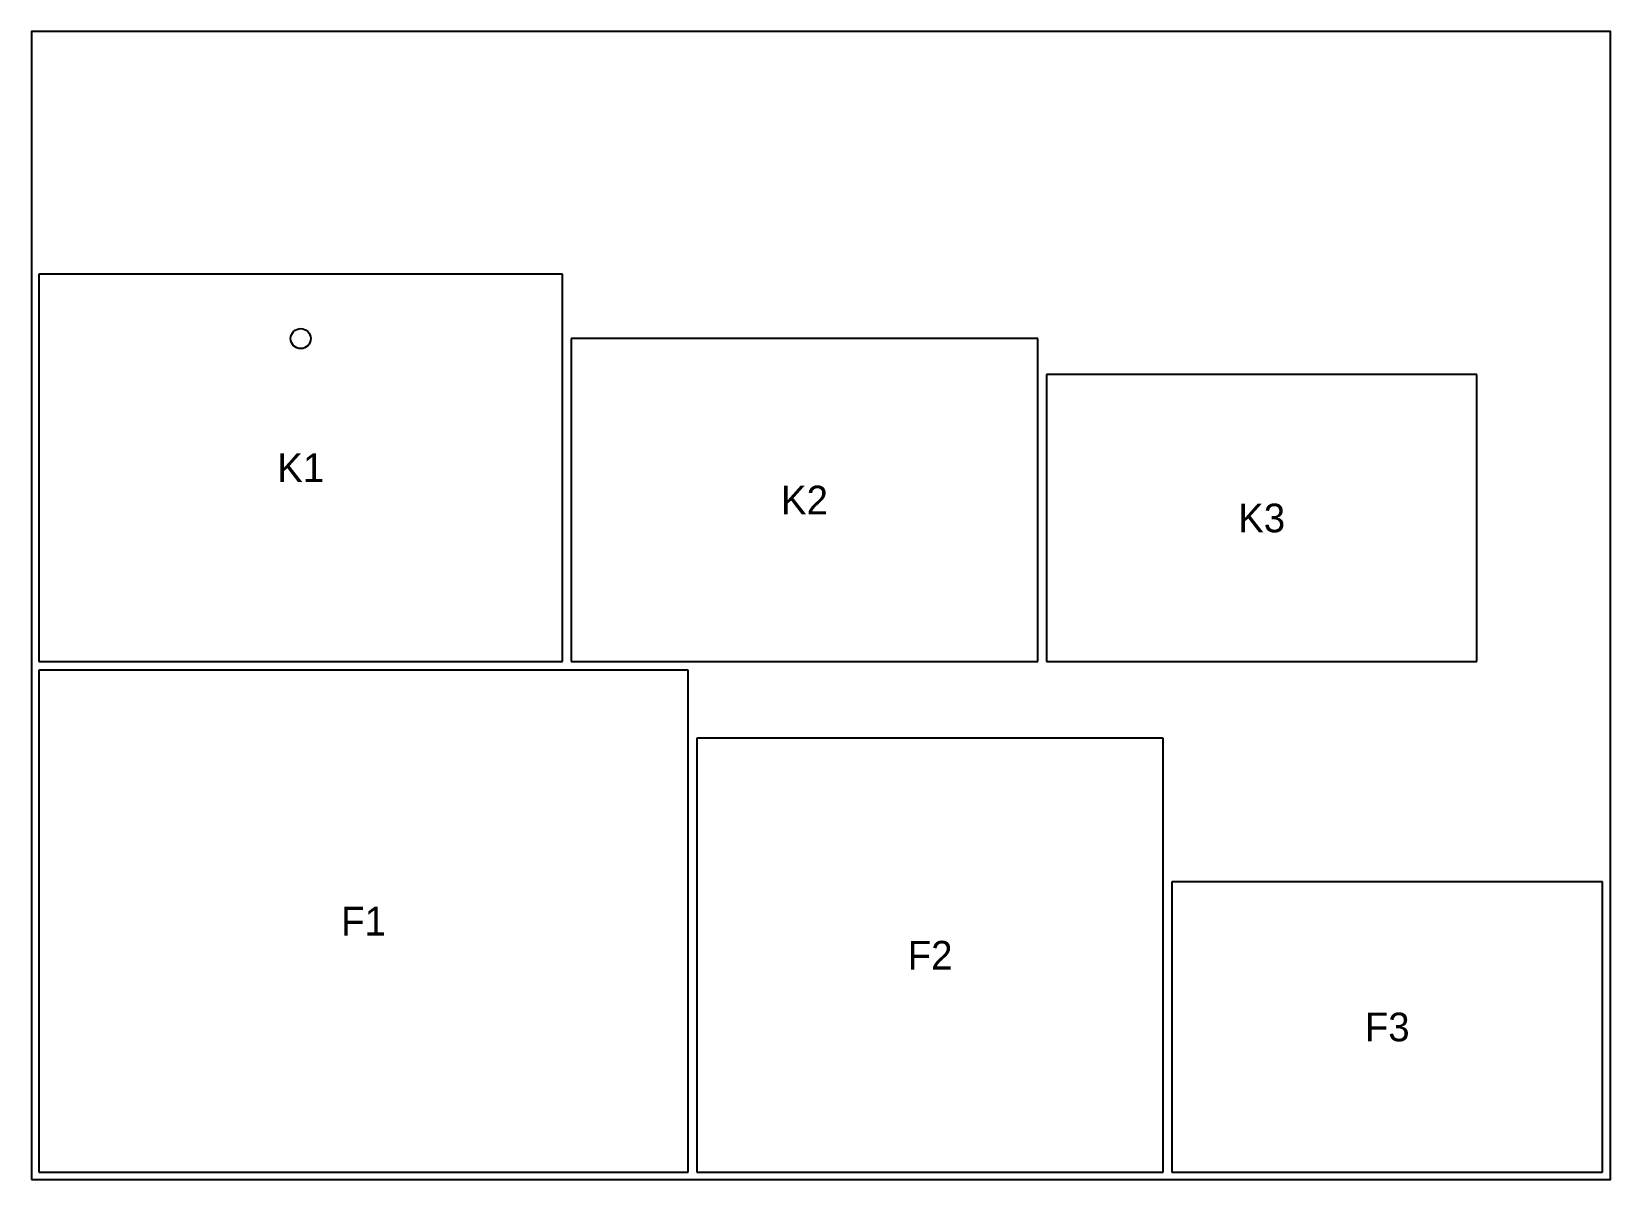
# Model space of a CAD drawing. Header units: millimetres. Extents: x 0 to 2200, y 0 to 1600.
import ezdxf
from ezdxf.enums import TextEntityAlignment as Align

# ---------------------------------------------------------------- set-up
doc = ezdxf.new("R2010")
doc.units = ezdxf.units.MM
for name, color, linetype in [('CHAPA', 9, 'CONTINUOUS'), ('CORTE_EXTERNO', 1, 'CONTINUOUS'), ('CORTE_INTERNO', 5, 'CONTINUOUS'), ('TEXTO_NAO_CORTAR', 8, 'CONTINUOUS')]:
    doc.layers.add(name, color=color, linetype=linetype)

msp = doc.modelspace()

# ---------------------------------------------------------------- linework, layer by layer
at = {"layer": 'CHAPA'}
msp.add_lwpolyline([(0, 0), (2200, 0), (2200, 1600), (0, 1600)], close=True, dxfattribs=at)
at = {"layer": 'CORTE_EXTERNO'}
for p, q in [((740, 1262), (10, 1262)), ((10, 1262), (10, 722)), ((740, 722), (740, 1262)), ((1402, 1172), (752, 1172)), ((752, 1172), (752, 722)), ((1402, 722), (1402, 1172)), ((2014, 1122), (1414, 1122)), ((1414, 1122), (1414, 722)), ((2014, 722), (2014, 1122)), ((10, 722), (740, 722)), ((915, 710), (10, 710)), ((10, 710), (10, 10)), ((752, 722), (1402, 722)), ((915, 10), (915, 710)), ((1414, 722), (2014, 722)), ((1577, 615), (927, 615)), ((927, 615), (927, 10)), ((1577, 10), (1577, 615)), ((2189, 415), (1589, 415)), ((1589, 415), (1589, 10)), ((2189, 10), (2189, 415)), ((10, 10), (915, 10)), ((927, 10), (1577, 10)), ((1589, 10), (2189, 10))]:
    msp.add_line(p, q, dxfattribs=at)
at = {"layer": 'CORTE_INTERNO'}
msp.add_circle((375, 1172), 14, dxfattribs=at)

# ---------------------------------------------------------------- texts
at = {"layer": 'TEXTO_NAO_CORTAR'}
for s, p in [('K1', (375, 992)), ('K2', (1077, 947)), ('K3', (1714, 922)), ('F1', (462.5, 360)), ('F2', (1252, 312.5)), ('F3', (1889, 212.5))]:
    msp.add_text(s, height=40, dxfattribs=at).set_placement(p, align=Align.MIDDLE_CENTER)

doc.saveas('drawing.dxf')
